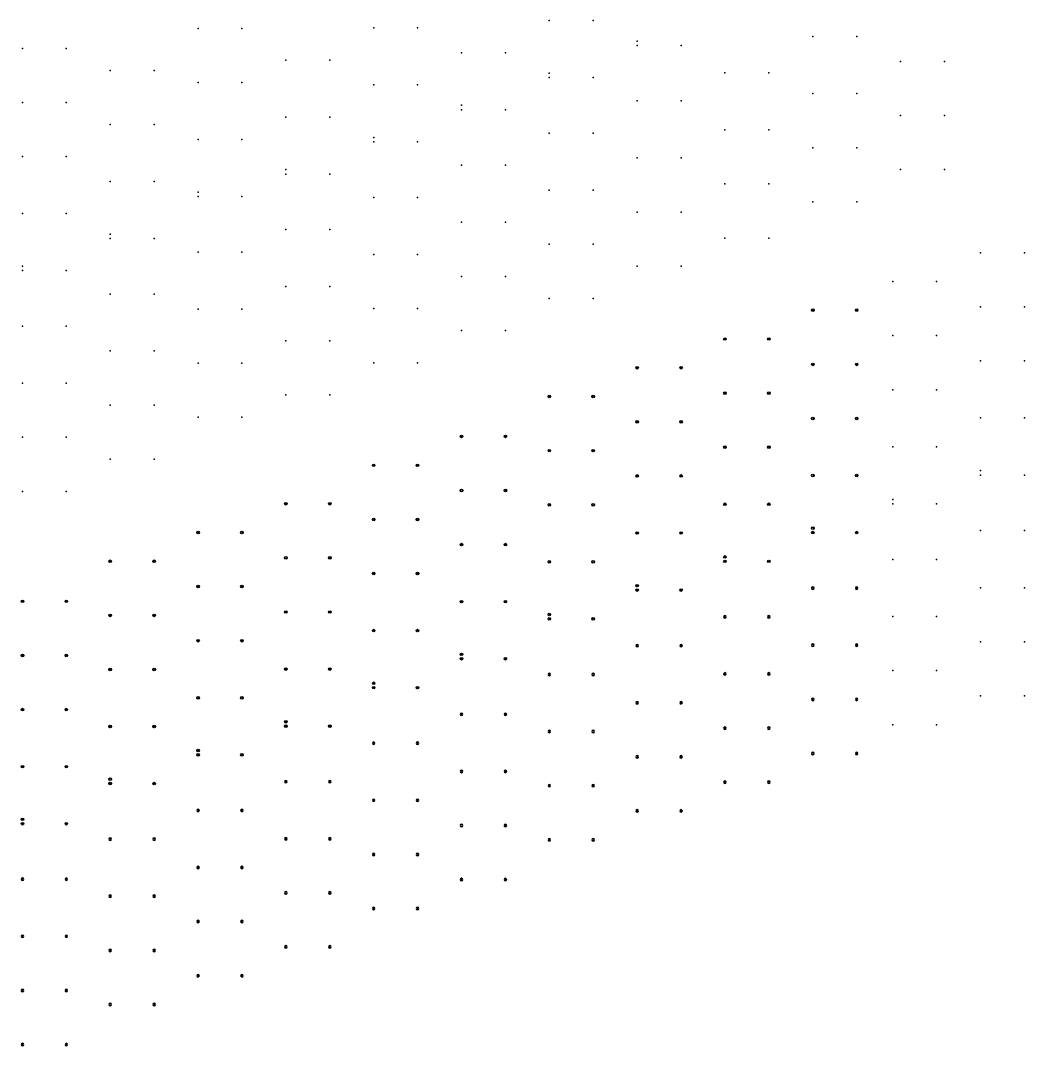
# Model space of a CAD drawing. Header units: millimetres. Extents: x 472828 to 475087, y 4317878 to 4319084.
# Drawn here: x 474950.3 to 475087.5, y 4318096.6 to 4318236.8 of the extents above; entities that cross this region are included whole.
import ezdxf

# ---------------------------------------------------------------- set-up
doc = ezdxf.new("R2010")
doc.units = ezdxf.units.MM
doc.linetypes.add('CENTER2', pattern=[1.125, 0.75, -0.125, 0.125, -0.125])
for name, color, linetype in [('10_T3_EOS_PILE_CP170_2_205', 10, 'Continuous'), ('11_T3_EOS_PILE_CP170_1_255', 11, 'Continuous'), ('12_T3_EOS_PILE_CP140_205', 12, 'Continuous'), ('13_T3_EOS_PILE_HEA_MOT_170', 13, 'Continuous'), ('14_T3_EOS_PILE_CP140_195', 14, 'Continuous'), ('15_T3_EOS_PILE_IPEA_1_225', 15, 'Continuous'), ('1_T3_EOS_PILE_MOT_HEA_255', 1, 'Continuous'), ('2_T3_EOS_PILE_HEA_255', 2, 'Continuous'), ('3_T3_EOS_PILE_IPEA_1_255', 3, 'Continuous'), ('4_T3_EOS_PILE_IPEA_2_235', 4, 'Continuous'), ('5_T3_EOS_PILE_HEA_MOT_190', 5, 'Continuous'), ('8_T3_EOS_PILE_CP170_1_220', 8, 'Continuous')]:
    doc.layers.add(name, color=color, linetype=linetype)

# ---------------------------------------------------------------- blocks, each defined once
blk = doc.blocks.new('*U3')
at = {"color": 0, "linetype": 'CENTER2', "transparency": 16777216}
for p, q in [((-183, 0), (-36, 0)), ((0, 36), (0, 183)), ((36, 0), (183, 0)), ((0, -183), (0, -36))]:
    blk.add_line(p, q, dxfattribs=at)
at = {"color": 0, "linetype": 'Continuous', "transparency": 16777216}
for p, q in [((-18, 0), (18, 0)), ((0, -18), (0, 18))]:
    blk.add_line(p, q, dxfattribs=at)
blk = doc.blocks.new('A$C6274595C')
at = {"color": 0}
blk.add_circle((0, 0), 179, dxfattribs=at)
at = {"color": 0, "linetype": 'CENTER2', "rotation": 45}
blk.add_blockref('*U3', (0, 0), dxfattribs=at)
blk = doc.blocks.new('*U5')
at = {"color": 0, "linetype": 'CENTER2', "transparency": 16777216}
for p, q in [((-183, 0), (-36, 0)), ((0, 36), (0, 183)), ((36, 0), (183, 0)), ((0, -183), (0, -36))]:
    blk.add_line(p, q, dxfattribs=at)
at = {"color": 0, "linetype": 'Continuous', "transparency": 16777216}
for p, q in [((-18, 0), (18, 0)), ((0, -18), (0, 18))]:
    blk.add_line(p, q, dxfattribs=at)
blk = doc.blocks.new('b-p')
at = {"color": 5}
blk.add_circle((0, 0), 179, dxfattribs=at)
at = {"color": 5, "linetype": 'CENTER2', "rotation": 45}
blk.add_blockref('*U5', (0, 0), dxfattribs=at)

msp = doc.modelspace()

# ---------------------------------------------------------------- linework, layer by layer
at = {"layer": '10_T3_EOS_PILE_CP170_2_205', "extrusion": (0, 0.027811, 0.999613)}
for p in [(475058.53, 4318219.45, 691.47), (475058.53, 4318212.05, 691.67)]:
    msp.add_point(p, dxfattribs=at)
at = {"layer": '10_T3_EOS_PILE_CP170_2_205', "extrusion": (0, 0.025703, 0.99967)}
for p in [(475052.53, 4318214.5, 691.7), (475052.53, 4318207.1, 691.89)]:
    msp.add_point(p, dxfattribs=at)
at = {"layer": '10_T3_EOS_PILE_CP170_2_205', "extrusion": (0, 0.024106, 0.999709)}
for p in [(475040.53, 4318210.65, 692.02), (475040.53, 4318203.25, 692.2)]:
    msp.add_point(p, dxfattribs=at)
at = {"layer": '10_T3_EOS_PILE_CP170_2_205', "extrusion": (0, 0.027165, 0.999631)}
for p in [(475028.53, 4318206.25, 692.41), (475028.53, 4318198.85, 692.61)]:
    msp.add_point(p, dxfattribs=at)
at = {"layer": '10_T3_EOS_PILE_CP170_2_205', "extrusion": (0, 0.030167, 0.999545)}
for p in [(475016.53, 4318201.85, 692.73), (475016.53, 4318194.46, 692.95)]:
    msp.add_point(p, dxfattribs=at)
at = {"layer": '10_T3_EOS_PILE_CP170_2_205', "extrusion": (0, -0.004616, 0.999989)}
for p in [(475069.46, 4318201.16, 710.12), (475069.46, 4318193.76, 710.09), (475069.46, 4318147.96, 709.88), (475069.46, 4318140.56, 709.84)]:
    msp.add_point(p, dxfattribs=at)
at = {"layer": '10_T3_EOS_PILE_CP170_2_205', "extrusion": (0, 0.03411, 0.999418)}
for p in [(475004.53, 4318197.46, 693.02), (475004.53, 4318190.06, 693.27)]:
    msp.add_point(p, dxfattribs=at)
at = {"layer": '10_T3_EOS_PILE_CP170_2_205', "extrusion": (0, 0.040435, 0.999182)}
for p in [(474992.53, 4318193.06, 693.45), (474992.53, 4318185.67, 693.75)]:
    msp.add_point(p, dxfattribs=at)
at = {"layer": '10_T3_EOS_PILE_CP170_2_205', "extrusion": (0, 0.038789, 0.999247)}
for p in [(474980.53, 4318190, 693.58), (474980.53, 4318182.6, 693.87)]:
    msp.add_point(p, dxfattribs=at)
at = {"layer": '10_T3_EOS_PILE_CP170_2_205', "extrusion": (0, 0.032798, 0.999462)}
for p in [(474968.53, 4318184.26, 693.72), (474968.53, 4318176.86, 693.96)]:
    msp.add_point(p, dxfattribs=at)
at = {"layer": '10_T3_EOS_PILE_CP170_2_205', "extrusion": (0, 0.030496, 0.999535)}
for p in [(474956.53, 4318179.86, 693.86), (474956.53, 4318172.46, 694.09)]:
    msp.add_point(p, dxfattribs=at)
at = {"layer": '11_T3_EOS_PILE_CP170_1_255', "extrusion": (0, -0.004616, 0.999989)}
msp.add_point((475075.46, 4318170.76, 709.98), dxfattribs=at)
at = {"layer": '12_T3_EOS_PILE_CP140_205', "extrusion": (0, 0.038789, 0.999247)}
for p in [(474974.53, 4318235.76, 691.81), (474980.53, 4318205.19, 692.99), (474980.53, 4318197.39, 693.3), (474974.53, 4318190, 693.58), (474974.53, 4318182.6, 693.87)]:
    msp.add_point(p, dxfattribs=at)
at = {"layer": '12_T3_EOS_PILE_CP140_205', "extrusion": (0, 0.030496, 0.999535)}
for p in [(474950.53, 4318233.03, 692.24), (474950.53, 4318225.64, 692.47), (474956.53, 4318195.05, 693.4), (474956.53, 4318187.25, 693.64), (474950.53, 4318179.86, 693.86), (474950.53, 4318172.46, 694.09)]:
    msp.add_point(p, dxfattribs=at)
at = {"layer": '12_T3_EOS_PILE_CP140_205', "extrusion": (0, 0.032798, 0.999462)}
for p in [(474962.53, 4318230.03, 692.21), (474968.53, 4318199.45, 693.22), (474968.53, 4318191.66, 693.47), (474962.53, 4318184.26, 693.72), (474962.53, 4318176.86, 693.96)]:
    msp.add_point(p, dxfattribs=at)
at = {"layer": '12_T3_EOS_PILE_CP140_205', "extrusion": (0, 0.025703, 0.99967)}
for p in [(475052.53, 4318229.69, 691.31), (475052.53, 4318221.9, 691.51), (475046.53, 4318214.5, 691.7), (475046.53, 4318207.1, 691.89)]:
    msp.add_point(p, dxfattribs=at)
at = {"layer": '12_T3_EOS_PILE_CP140_205', "extrusion": (0, 0.024106, 0.999709)}
for p in [(475040.53, 4318225.85, 691.66), (475040.53, 4318218.05, 691.85), (475034.53, 4318210.65, 692.02), (475034.53, 4318203.25, 692.2)]:
    msp.add_point(p, dxfattribs=at)
at = {"layer": '12_T3_EOS_PILE_CP140_205', "extrusion": (0, 0.027165, 0.999631)}
for p in [(475028.53, 4318221.45, 692), (475028.53, 4318213.65, 692.21), (475022.53, 4318206.25, 692.41), (475022.53, 4318198.85, 692.61)]:
    msp.add_point(p, dxfattribs=at)
at = {"layer": '12_T3_EOS_PILE_CP140_205', "extrusion": (0, 0.030167, 0.999545)}
for p in [(475016.53, 4318217.05, 692.27), (475016.53, 4318209.25, 692.51), (475010.53, 4318201.85, 692.73), (475010.53, 4318194.46, 692.95)]:
    msp.add_point(p, dxfattribs=at)
at = {"layer": '12_T3_EOS_PILE_CP140_205', "extrusion": (0, 0.03411, 0.999418)}
for p in [(475004.53, 4318212.65, 692.5), (475004.53, 4318204.85, 692.77), (474998.53, 4318197.46, 693.02), (474998.53, 4318190.06, 693.27)]:
    msp.add_point(p, dxfattribs=at)
at = {"layer": '12_T3_EOS_PILE_CP140_205', "extrusion": (0, 0.040435, 0.999182)}
for p in [(474992.53, 4318208.25, 692.83), (474992.53, 4318200.46, 693.15), (474986.53, 4318193.06, 693.45), (474986.53, 4318185.67, 693.75)]:
    msp.add_point(p, dxfattribs=at)
at = {"layer": '13_T3_EOS_PILE_HEA_MOT_170', "extrusion": (0, 0.024106, 0.999709)}
for p in [(475034.53, 4318234.04, 691.46), (475034.53, 4318233.44, 691.47)]:
    msp.add_point(p, dxfattribs=at)
at = {"layer": '13_T3_EOS_PILE_HEA_MOT_170', "extrusion": (0, 0.027165, 0.999631)}
for p in [(475022.53, 4318229.64, 691.77), (475022.53, 4318229.04, 691.79)]:
    msp.add_point(p, dxfattribs=at)
at = {"layer": '13_T3_EOS_PILE_HEA_MOT_170', "extrusion": (0, 0.030167, 0.999545)}
for p in [(475010.53, 4318225.25, 692.02), (475010.53, 4318224.65, 692.04)]:
    msp.add_point(p, dxfattribs=at)
at = {"layer": '13_T3_EOS_PILE_HEA_MOT_170', "extrusion": (0, 0.03411, 0.999418)}
for p in [(474998.53, 4318220.85, 692.22), (474998.53, 4318220.25, 692.24)]:
    msp.add_point(p, dxfattribs=at)
at = {"layer": '13_T3_EOS_PILE_HEA_MOT_170', "extrusion": (0, 0.040435, 0.999182)}
for p in [(474986.53, 4318216.45, 692.5), (474986.53, 4318215.85, 692.53)]:
    msp.add_point(p, dxfattribs=at)
at = {"layer": '13_T3_EOS_PILE_HEA_MOT_170', "extrusion": (0, 0.038789, 0.999247)}
for p in [(474974.53, 4318213.38, 692.68), (474974.53, 4318212.78, 692.7)]:
    msp.add_point(p, dxfattribs=at)
at = {"layer": '13_T3_EOS_PILE_HEA_MOT_170', "extrusion": (0, 0.032798, 0.999462)}
for p in [(474962.53, 4318207.65, 692.95), (474962.53, 4318207.05, 692.97)]:
    msp.add_point(p, dxfattribs=at)
at = {"layer": '13_T3_EOS_PILE_HEA_MOT_170', "extrusion": (0, 0.030496, 0.999535)}
for p in [(474950.53, 4318203.25, 693.15), (474950.53, 4318202.65, 693.17)]:
    msp.add_point(p, dxfattribs=at)
at = {"layer": '14_T3_EOS_PILE_CP140_195', "extrusion": (0, 0.027165, 0.999631)}
msp.add_point((475028.53, 4318236.84, 691.58), dxfattribs=at)
at = {"layer": '14_T3_EOS_PILE_CP140_195', "extrusion": (0, 0.038789, 0.999247)}
for p in [(474980.53, 4318235.76, 691.81), (474980.53, 4318228.37, 692.09), (474980.53, 4318220.58, 692.4)]:
    msp.add_point(p, dxfattribs=at)
at = {"layer": '14_T3_EOS_PILE_CP140_195', "extrusion": (0, 0.03411, 0.999418)}
for p in [(475004.53, 4318235.84, 691.71), (475004.53, 4318228.04, 691.98)]:
    msp.add_point(p, dxfattribs=at)
at = {"layer": '14_T3_EOS_PILE_CP140_195', "extrusion": (0, 0.030496, 0.999535)}
for p in [(474956.53, 4318233.03, 692.24), (474956.53, 4318225.64, 692.47), (474956.53, 4318218.24, 692.69), (474956.53, 4318210.44, 692.93)]:
    msp.add_point(p, dxfattribs=at)
at = {"layer": '14_T3_EOS_PILE_CP140_195', "extrusion": (0, 0.030167, 0.999545)}
msp.add_point((475016.53, 4318232.44, 691.81), dxfattribs=at)
at = {"layer": '14_T3_EOS_PILE_CP140_195', "extrusion": (0, 0.040435, 0.999182)}
for p in [(474992.53, 4318231.43, 691.9), (474992.53, 4318223.64, 692.21)]:
    msp.add_point(p, dxfattribs=at)
at = {"layer": '14_T3_EOS_PILE_CP140_195', "extrusion": (0, 0.032798, 0.999462)}
for p in [(474968.53, 4318230.03, 692.21), (474968.53, 4318222.64, 692.46), (474968.53, 4318214.84, 692.71)]:
    msp.add_point(p, dxfattribs=at)
at = {"layer": '15_T3_EOS_PILE_IPEA_1_225', "extrusion": (0, 0.024106, 0.999709)}
msp.add_point((475040.53, 4318233.44, 691.47), dxfattribs=at)
at = {"layer": '15_T3_EOS_PILE_IPEA_1_225', "extrusion": (0, 0.027165, 0.999631)}
msp.add_point((475028.53, 4318229.04, 691.79), dxfattribs=at)
at = {"layer": '15_T3_EOS_PILE_IPEA_1_225', "extrusion": (0, 0.030167, 0.999545)}
msp.add_point((475016.53, 4318224.64, 692.04), dxfattribs=at)
at = {"layer": '15_T3_EOS_PILE_IPEA_1_225', "extrusion": (0, 0.03411, 0.999418)}
msp.add_point((475004.53, 4318220.25, 692.24), dxfattribs=at)
at = {"layer": '15_T3_EOS_PILE_IPEA_1_225', "extrusion": (0, 0.040435, 0.999182)}
msp.add_point((474992.53, 4318215.85, 692.53), dxfattribs=at)
at = {"layer": '15_T3_EOS_PILE_IPEA_1_225', "extrusion": (0, 0.038789, 0.999247)}
msp.add_point((474980.53, 4318212.78, 692.7), dxfattribs=at)
at = {"layer": '15_T3_EOS_PILE_IPEA_1_225', "extrusion": (0, 0.032798, 0.999462)}
msp.add_point((474968.53, 4318207.05, 692.97), dxfattribs=at)
at = {"layer": '15_T3_EOS_PILE_IPEA_1_225', "extrusion": (0, 0.030496, 0.999535)}
msp.add_point((474956.53, 4318202.65, 693.17), dxfattribs=at)
at = {"layer": '1_T3_EOS_PILE_MOT_HEA_255', "extrusion": (0, -0.004616, 0.999989)}
msp.add_point((475087.46, 4318174.7, 710.25), dxfattribs=at)
at = {"layer": '2_T3_EOS_PILE_HEA_255', "extrusion": (0, 0.03046, 0.999536)}
for p in [(475076.53, 4318231.25, 690.96), (475076.53, 4318223.85, 691.18), (475076.53, 4318216.45, 691.41)]:
    msp.add_point(p, dxfattribs=at)
at = {"layer": '2_T3_EOS_PILE_HEA_255', "extrusion": (0, -0.004616, 0.999989)}
for p in [(475087.46, 4318205.1, 710.39), (475087.46, 4318197.7, 710.36), (475087.46, 4318190.3, 710.33), (475087.46, 4318182.5, 710.29), (475087.46, 4318167.1, 710.22), (475087.46, 4318159.3, 710.18), (475087.46, 4318151.9, 710.15), (475087.46, 4318144.5, 710.11)]:
    msp.add_point(p, dxfattribs=at)
at = {"layer": '3_T3_EOS_PILE_IPEA_1_255', "extrusion": (0, 0.03046, 0.999536)}
for p in [(475070.53, 4318231.25, 690.96), (475070.53, 4318223.85, 691.18), (475070.53, 4318216.45, 691.41)]:
    msp.add_point(p, dxfattribs=at)
at = {"layer": '3_T3_EOS_PILE_IPEA_1_255', "extrusion": (0, -0.004616, 0.999989)}
for p in [(475081.46, 4318205.1, 710.39), (475075.46, 4318201.16, 710.12), (475081.46, 4318197.7, 710.36), (475075.46, 4318193.76, 710.09), (475081.46, 4318190.3, 710.33), (475075.46, 4318186.36, 710.05), (475081.46, 4318182.5, 710.29), (475075.46, 4318178.56, 710.02), (475081.46, 4318167.1, 710.22), (475081.46, 4318159.3, 710.18), (475081.46, 4318151.9, 710.15), (475081.46, 4318144.5, 710.11)]:
    msp.add_point(p, dxfattribs=at)
at = {"layer": '4_T3_EOS_PILE_IPEA_2_235', "extrusion": (0, -0.004616, 0.999989)}
for p in [(475081.46, 4318175.3, 710.26), (475081.46, 4318174.7, 710.25)]:
    msp.add_point(p, dxfattribs=at)
at = {"layer": '5_T3_EOS_PILE_HEA_MOT_190', "extrusion": (0, -0.004616, 0.999989)}
for p in [(475069.46, 4318171.36, 709.98), (475069.46, 4318170.76, 709.98)]:
    msp.add_point(p, dxfattribs=at)
at = {"layer": '8_T3_EOS_PILE_CP170_1_220', "extrusion": (0, 0.027165, 0.999631)}
for p in [(475022.53, 4318236.84, 691.58), (475022.53, 4318221.45, 692), (475022.53, 4318213.65, 692.21)]:
    msp.add_point(p, dxfattribs=at)
at = {"layer": '8_T3_EOS_PILE_CP170_1_220', "extrusion": (0, 0.03411, 0.999418)}
for p in [(474998.53, 4318235.84, 691.71), (474998.53, 4318228.04, 691.98), (474998.53, 4318212.65, 692.5), (474998.53, 4318204.85, 692.77)]:
    msp.add_point(p, dxfattribs=at)
at = {"layer": '8_T3_EOS_PILE_CP170_1_220', "extrusion": (0, 0.027811, 0.999613)}
for p in [(475058.53, 4318234.64, 691.04), (475064.53, 4318234.64, 691.04), (475058.53, 4318226.85, 691.26), (475064.53, 4318226.85, 691.26), (475064.53, 4318219.45, 691.47), (475064.53, 4318212.05, 691.67)]:
    msp.add_point(p, dxfattribs=at)
at = {"layer": '8_T3_EOS_PILE_CP170_1_220', "extrusion": (0, 0.030167, 0.999545)}
for p in [(475010.53, 4318232.44, 691.81), (475010.53, 4318217.05, 692.27), (475010.53, 4318209.25, 692.51)]:
    msp.add_point(p, dxfattribs=at)
at = {"layer": '8_T3_EOS_PILE_CP170_1_220', "extrusion": (0, 0.040435, 0.999182)}
for p in [(474986.53, 4318231.43, 691.9), (474986.53, 4318223.64, 692.21), (474986.53, 4318208.25, 692.83), (474986.53, 4318200.46, 693.15)]:
    msp.add_point(p, dxfattribs=at)
at = {"layer": '8_T3_EOS_PILE_CP170_1_220', "extrusion": (0, 0.025703, 0.99967)}
for p in [(475046.53, 4318229.69, 691.31), (475046.53, 4318221.9, 691.51)]:
    msp.add_point(p, dxfattribs=at)
at = {"layer": '8_T3_EOS_PILE_CP170_1_220', "extrusion": (0, 0.038789, 0.999247)}
for p in [(474974.53, 4318228.37, 692.09), (474974.53, 4318220.58, 692.4), (474974.53, 4318205.19, 692.99), (474974.53, 4318197.39, 693.3)]:
    msp.add_point(p, dxfattribs=at)
at = {"layer": '8_T3_EOS_PILE_CP170_1_220', "extrusion": (0, 0.024106, 0.999709)}
for p in [(475034.53, 4318225.85, 691.66), (475034.53, 4318218.05, 691.85)]:
    msp.add_point(p, dxfattribs=at)
at = {"layer": '8_T3_EOS_PILE_CP170_1_220', "extrusion": (0, 0.032798, 0.999462)}
for p in [(474962.53, 4318222.64, 692.46), (474962.53, 4318214.84, 692.71), (474962.53, 4318199.45, 693.22), (474962.53, 4318191.66, 693.47)]:
    msp.add_point(p, dxfattribs=at)
at = {"layer": '8_T3_EOS_PILE_CP170_1_220', "extrusion": (0, 0.030496, 0.999535)}
for p in [(474950.53, 4318218.24, 692.69), (474950.53, 4318210.44, 692.93), (474950.53, 4318195.05, 693.4), (474950.53, 4318187.25, 693.64)]:
    msp.add_point(p, dxfattribs=at)
at = {"layer": '8_T3_EOS_PILE_CP170_1_220', "extrusion": (0, -0.004616, 0.999989)}
for p in [(475069.46, 4318186.36, 710.05), (475069.46, 4318178.56, 710.02), (475069.46, 4318163.16, 709.95), (475075.46, 4318163.16, 709.95), (475069.46, 4318155.36, 709.91), (475075.46, 4318155.36, 709.91), (475075.46, 4318147.96, 709.88), (475075.46, 4318140.56, 709.84)]:
    msp.add_point(p, dxfattribs=at)

# ---------------------------------------------------------------- block references
at = {"color": 0, "extrusion": (0, -0.004616, 0.999989), "yscale": 0.001, "zscale": 0.001, "rotation": 270}
for name, p, xscale in [('A$C6274595C', (475058.53, 4318154.51, -19221.31), 0.001), ('A$C6274595C', (475064.53, 4318154.51, -19221.31), 0.001), ('A$C6274595C', (475046.53, 4318150.58, -19221.57), 0.001), ('A$C6274595C', (475052.53, 4318150.58, -19221.57), 0.001), ('A$C6274595C', (475034.53, 4318146.65, -19221.82), 0.001), ('A$C6274595C', (475040.53, 4318146.65, -19221.82), 0.001), ('A$C6274595C', (475058.53, 4318147.11, -19221.31), 0.001), ('A$C6274595C', (475064.53, 4318147.11, -19221.31), 0.001), ('A$C6274595C', (475046.53, 4318143.18, -19221.57), 0.001), ('A$C6274595C', (475052.53, 4318143.18, -19221.57), 0.001), ('A$C6274595C', (475022.53, 4318142.71, -19222.07), 0.001), ('A$C6274595C', (475028.53, 4318142.71, -19222.07), 0.001), ('A$C6274595C', (475034.53, 4318139.25, -19221.82), 0.001), ('A$C6274595C', (475040.53, 4318139.25, -19221.82), 0.001), ('A$C6274595C', (475058.53, 4318139.71, -19221.31), 0.001), ('A$C6274595C', (475064.53, 4318139.71, -19221.31), 0.001), ('A$C6274595C', (475010.53, 4318137.26, -19222.32), 0.001), ('A$C6274595C', (475016.53, 4318137.26, -19222.32), 0.001), ('A$C6274595C', (475022.53, 4318135.31, -19222.07), 0.001), ('A$C6274595C', (475028.53, 4318135.31, -19222.07), 0.001), ('A$C6274595C', (475046.53, 4318135.78, -19221.57), 0.001), ('A$C6274595C', (475052.53, 4318135.78, -19221.57), 0.001), ('A$C6274595C', (474998.53, 4318133.3, -19222.58), 0.001), ('A$C6274595C', (475004.53, 4318133.3, -19222.58), 0.001), ('A$C6274595C', (475034.53, 4318131.85, -19221.82), 0.001), ('A$C6274595C', (475040.53, 4318131.85, -19221.82), 0.001), ('A$C6274595C', (475058.53, 4318131.91, -19221.31), 0.001), ('A$C6274595C', (475064.53, 4318131.91, -19221.31), 0.001), ('A$C6274595C', (475010.53, 4318129.86, -19222.32), 0.001), ('A$C6274595C', (475016.53, 4318129.86, -19222.32), 0.001), ('A$C6274595C', (474986.53, 4318128.05, -19222.79), 0.001), ('A$C6274595C', (474992.53, 4318128.05, -19222.79), 0.001), ('A$C6274595C', (475022.53, 4318127.91, -19222.07), 0.001), ('A$C6274595C', (475028.53, 4318127.91, -19222.07), 0.001), ('A$C6274595C', (475046.53, 4318127.98, -19221.57), 0.001), ('A$C6274595C', (475052.53, 4318127.98, -19221.57), 0.001), ('A$C6274595C', (474998.53, 4318125.9, -19222.58), 0.001), ('A$C6274595C', (475004.53, 4318125.9, -19222.58), 0.001), ('A$C6274595C', (474974.53, 4318124.12, -19223.05), 0.001), ('A$C6274595C', (474980.53, 4318124.12, -19223.05), 0.001), ('A$C6274595C', (475034.53, 4318124.05, -19221.82), 0.001), ('A$C6274595C', (475040.53, 4318124.05, -19221.82), 0.001), ('A$C6274595C', (475058.53, 4318124.71, -19221.31), 0.001), ('A$C6274595C', (475058.53, 4318124.11, -19221.31), 0.001), ('b-p', (475064.53, 4318124.11, -19221.31), 0.001), ('A$C6274595C', (475010.53, 4318122.46, -19222.32), 0.001), ('A$C6274595C', (475016.53, 4318122.46, -19222.32), 0.001), ('A$C6274595C', (474986.53, 4318120.65, -19222.79), 0.001), ('A$C6274595C', (474992.53, 4318120.65, -19222.79), 0.001), ('A$C6274595C', (475046.53, 4318120.78, -19221.57), 0.001), ('A$C6274595C', (474962.53, 4318120.18, -19223.3), 0.001), ('A$C6274595C', (474968.53, 4318120.18, -19223.3), 0.001), ('A$C6274595C', (475022.53, 4318120.11, -19222.07), 0.001), ('A$C6274595C', (475028.53, 4318120.11, -19222.07), 0.001), ('A$C6274595C', (475046.53, 4318120.18, -19221.57), 0.001), ('b-p', (475052.53, 4318120.18, -19221.57), 0.001), ('A$C6274595C', (474998.53, 4318118.5, -19222.58), 0.001), ('A$C6274595C', (475004.53, 4318118.5, -19222.58), 0.001), ('A$C6274595C', (474974.53, 4318116.72, -19223.05), 0.001), ('A$C6274595C', (474980.53, 4318116.72, -19223.05), 0.001), ('A$C6274595C', (475034.53, 4318116.85, -19221.82), 0.001), ('A$C6274595C', (475058.53, 4318116.51, -19221.31), -0.001), ('A$C6274595C', (475064.53, 4318116.51, -19221.31), -0.001), ('A$C6274595C', (475034.53, 4318116.25, -19221.82), 0.001), ('b-p', (475040.53, 4318116.25, -19221.82), 0.001), ('A$C6274595C', (474950.53, 4318114.7, -19223.55), 0.001), ('A$C6274595C', (474956.53, 4318114.7, -19223.55), 0.001), ('A$C6274595C', (475010.53, 4318114.66, -19222.32), 0.001), ('A$C6274595C', (475016.53, 4318114.66, -19222.32), 0.001), ('A$C6274595C', (474962.53, 4318112.78, -19223.3), 0.001), ('A$C6274595C', (474968.53, 4318112.78, -19223.3), 0.001), ('A$C6274595C', (474986.53, 4318113.25, -19222.79), 0.001), ('A$C6274595C', (474992.53, 4318113.25, -19222.79), 0.001), ('A$C6274595C', (475022.53, 4318112.91, -19222.07), 0.001), ('A$C6274595C', (475022.53, 4318112.31, -19222.07), 0.001), ('b-p', (475028.53, 4318112.31, -19222.07), 0.001), ('A$C6274595C', (475046.53, 4318112.58, -19221.57), -0.001), ('A$C6274595C', (475052.53, 4318112.58, -19221.57), -0.001), ('A$C6274595C', (474998.53, 4318110.7, -19222.58), 0.001), ('A$C6274595C', (475004.53, 4318110.7, -19222.58), 0.001), ('A$C6274595C', (474974.53, 4318109.32, -19223.05), 0.001), ('A$C6274595C', (474980.53, 4318109.32, -19223.05), 0.001), ('A$C6274595C', (475034.53, 4318108.65, -19221.82), -0.001), ('A$C6274595C', (475040.53, 4318108.65, -19221.82), -0.001), ('A$C6274595C', (475058.53, 4318108.71, -19221.31), -0.001), ('A$C6274595C', (475064.53, 4318108.71, -19221.31), -0.001), ('A$C6274595C', (474950.53, 4318107.3, -19223.55), 0.001), ('A$C6274595C', (474956.53, 4318107.3, -19223.55), 0.001), ('A$C6274595C', (475010.53, 4318107.46, -19222.32), 0.001), ('A$C6274595C', (475010.53, 4318106.86, -19222.32), 0.001), ('b-p', (475016.53, 4318106.86, -19222.32), 0.001), ('A$C6274595C', (474962.53, 4318105.38, -19223.3), 0.001), ('A$C6274595C', (474968.53, 4318105.38, -19223.3), 0.001), ('A$C6274595C', (474986.53, 4318105.45, -19222.79), 0.001), ('A$C6274595C', (474992.53, 4318105.45, -19222.79), 0.001), ('A$C6274595C', (475022.53, 4318104.71, -19222.07), -0.001), ('A$C6274595C', (475028.53, 4318104.71, -19222.07), -0.001), ('A$C6274595C', (475046.53, 4318104.78, -19221.57), -0.001), ('A$C6274595C', (475052.53, 4318104.78, -19221.57), -0.001), ('A$C6274595C', (474998.53, 4318103.5, -19222.58), 0.001), ('A$C6274595C', (474998.53, 4318102.9, -19222.58), 0.001), ('b-p', (475004.53, 4318102.9, -19222.58), 0.001), ('A$C6274595C', (474974.53, 4318101.52, -19223.05), 0.001), ('A$C6274595C', (474980.53, 4318101.52, -19223.05), 0.001), ('A$C6274595C', (475058.53, 4318101.31, -19221.31), -0.001), ('A$C6274595C', (475064.53, 4318101.31, -19221.31), -0.001), ('A$C6274595C', (474950.53, 4318099.9, -19223.55), 0.001), ('A$C6274595C', (474956.53, 4318099.9, -19223.55), 0.001), ('A$C6274595C', (475034.53, 4318100.85, -19221.82), -0.001), ('A$C6274595C', (475040.53, 4318100.85, -19221.82), -0.001), ('A$C6274595C', (474986.53, 4318098.25, -19222.79), 0.001), ('A$C6274595C', (475010.53, 4318099.26, -19222.32), -0.001), ('A$C6274595C', (475016.53, 4318099.26, -19222.32), -0.001), ('A$C6274595C', (474962.53, 4318097.58, -19223.3), 0.001), ('A$C6274595C', (474968.53, 4318097.58, -19223.3), 0.001), ('A$C6274595C', (474986.53, 4318097.65, -19222.79), 0.001), ('b-p', (474992.53, 4318097.65, -19222.79), 0.001), ('A$C6274595C', (475022.53, 4318096.91, -19222.07), -0.001), ('A$C6274595C', (475028.53, 4318096.91, -19222.07), -0.001), ('A$C6274595C', (475046.53, 4318097.38, -19221.57), -0.001), ('A$C6274595C', (475052.53, 4318097.38, -19221.57), -0.001), ('A$C6274595C', (474998.53, 4318095.3, -19222.58), -0.001), ('A$C6274595C', (475004.53, 4318095.3, -19222.58), -0.001), ('A$C6274595C', (474974.53, 4318094.32, -19223.05), 0.001), ('A$C6274595C', (475058.53, 4318093.91, -19221.31), -0.001), ('A$C6274595C', (475064.53, 4318093.91, -19221.31), -0.001), ('A$C6274595C', (474974.53, 4318093.72, -19223.05), 0.001), ('b-p', (474980.53, 4318093.72, -19223.05), 0.001), ('A$C6274595C', (475034.53, 4318093.45, -19221.82), -0.001), ('A$C6274595C', (475040.53, 4318093.45, -19221.82), -0.001), ('A$C6274595C', (474950.53, 4318092.1, -19223.55), 0.001), ('A$C6274595C', (474956.53, 4318092.1, -19223.55), 0.001), ('A$C6274595C', (475010.53, 4318091.46, -19222.32), -0.001), ('A$C6274595C', (475016.53, 4318091.46, -19222.32), -0.001), ('A$C6274595C', (474962.53, 4318090.39, -19223.3), 0.001), ('A$C6274595C', (474962.53, 4318089.79, -19223.3), 0.001), ('b-p', (474968.53, 4318089.78, -19223.3), 0.001), ('A$C6274595C', (474986.53, 4318090.05, -19222.79), -0.001), ('A$C6274595C', (474992.53, 4318090.05, -19222.79), -0.001), ('A$C6274595C', (475046.53, 4318089.98, -19221.57), -0.001), ('A$C6274595C', (475052.53, 4318089.98, -19221.57), -0.001), ('A$C6274595C', (475022.53, 4318089.51, -19222.07), -0.001), ('A$C6274595C', (475028.53, 4318089.51, -19222.07), -0.001), ('A$C6274595C', (474998.53, 4318087.5, -19222.58), -0.001), ('A$C6274595C', (475004.53, 4318087.5, -19222.58), -0.001), ('A$C6274595C', (474974.53, 4318086.12, -19223.05), -0.001), ('A$C6274595C', (474980.53, 4318086.12, -19223.05), -0.001), ('A$C6274595C', (475034.53, 4318086.05, -19221.82), -0.001), ('A$C6274595C', (475040.53, 4318086.05, -19221.82), -0.001), ('A$C6274595C', (474950.53, 4318084.9, -19223.55), 0.001), ('A$C6274595C', (474950.53, 4318084.3, -19223.55), 0.001), ('b-p', (474956.53, 4318084.3, -19223.55), 0.001), ('A$C6274595C', (475010.53, 4318084.06, -19222.32), -0.001), ('A$C6274595C', (475016.53, 4318084.06, -19222.32), -0.001), ('A$C6274595C', (474962.53, 4318082.18, -19223.3), -0.001), ('A$C6274595C', (474968.53, 4318082.18, -19223.3), -0.001), ('A$C6274595C', (474986.53, 4318082.25, -19222.79), -0.001), ('A$C6274595C', (474992.53, 4318082.25, -19222.79), -0.001), ('A$C6274595C', (475022.53, 4318082.11, -19222.07), -0.001), ('A$C6274595C', (475028.53, 4318082.11, -19222.07), -0.001), ('A$C6274595C', (474998.53, 4318080.1, -19222.58), -0.001), ('A$C6274595C', (475004.53, 4318080.1, -19222.58), -0.001), ('A$C6274595C', (474974.53, 4318078.32, -19223.05), -0.001), ('A$C6274595C', (474980.53, 4318078.32, -19223.05), -0.001), ('A$C6274595C', (474950.53, 4318076.7, -19223.55), -0.001), ('A$C6274595C', (474956.53, 4318076.7, -19223.55), -0.001), ('A$C6274595C', (475010.53, 4318076.66, -19222.32), -0.001), ('A$C6274595C', (475016.53, 4318076.66, -19222.32), -0.001), ('A$C6274595C', (474962.53, 4318074.38, -19223.3), -0.001), ('A$C6274595C', (474968.53, 4318074.38, -19223.3), -0.001), ('A$C6274595C', (474986.53, 4318074.85, -19222.79), -0.001), ('A$C6274595C', (474992.53, 4318074.85, -19222.79), -0.001), ('A$C6274595C', (474998.53, 4318072.7, -19222.58), -0.001), ('A$C6274595C', (475004.53, 4318072.7, -19222.58), -0.001), ('A$C6274595C', (474974.53, 4318070.92, -19223.05), -0.001), ('A$C6274595C', (474980.53, 4318070.92, -19223.05), -0.001), ('A$C6274595C', (474950.53, 4318068.9, -19223.55), -0.001), ('A$C6274595C', (474956.53, 4318068.9, -19223.55), -0.001), ('A$C6274595C', (474986.53, 4318067.45, -19222.79), -0.001), ('A$C6274595C', (474992.53, 4318067.45, -19222.79), -0.001), ('A$C6274595C', (474962.53, 4318066.98, -19223.3), -0.001), ('A$C6274595C', (474968.53, 4318066.98, -19223.3), -0.001), ('A$C6274595C', (474974.53, 4318063.52, -19223.05), -0.001), ('A$C6274595C', (474980.53, 4318063.52, -19223.05), -0.001), ('A$C6274595C', (474950.53, 4318061.5, -19223.55), -0.001), ('A$C6274595C', (474956.53, 4318061.5, -19223.55), -0.001), ('A$C6274595C', (474962.53, 4318059.58, -19223.3), -0.001), ('A$C6274595C', (474968.53, 4318059.58, -19223.3), -0.001), ('A$C6274595C', (474950.53, 4318054.1, -19223.55), -0.001), ('A$C6274595C', (474956.53, 4318054.1, -19223.55), -0.001)]:
    msp.add_blockref(name, p, dxfattribs=dict(at, xscale=xscale))

doc.saveas('drawing.dxf')
